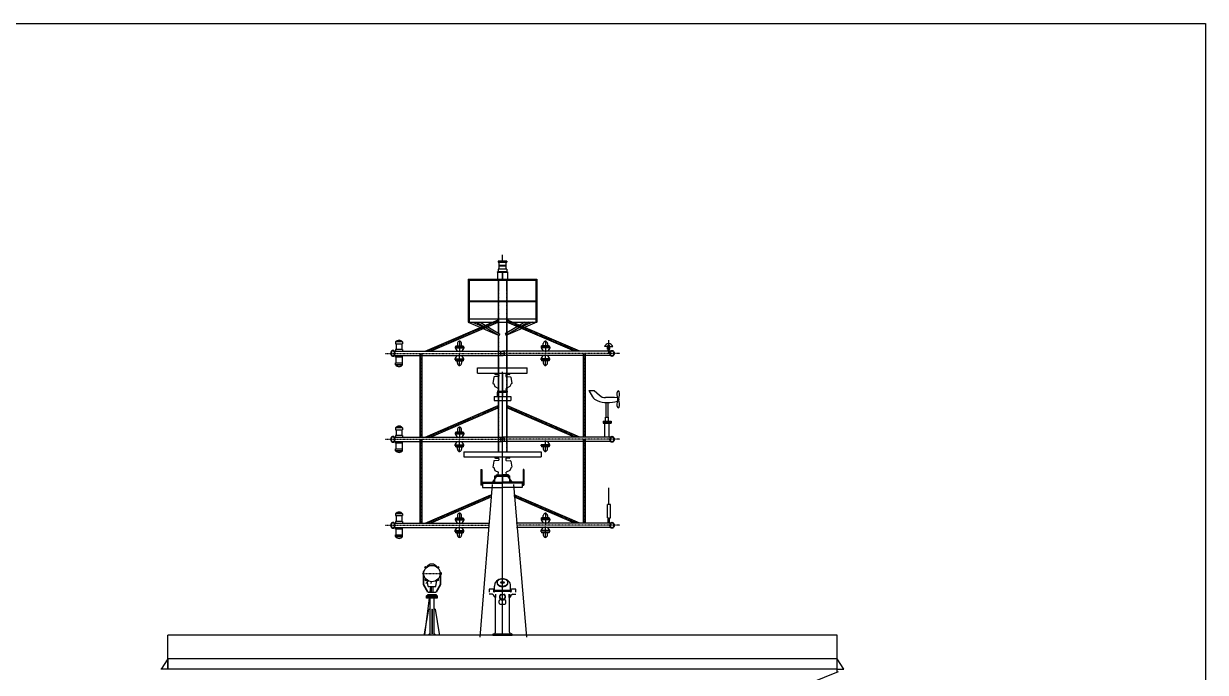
# Model space of a CAD drawing. Header units: millimetres. Extents: x -7277357 to 14022354, y -2768861 to 8298078.
# Drawn here: x 10149336 to 14022354, y 6172520 to 8298078 of the extents above; entities that cross this region are included whole.
import ezdxf

# ---------------------------------------------------------------- set-up
doc = ezdxf.new("R2010")
doc.units = ezdxf.units.MM
doc.header["$LTSCALE"] = 10
for name, pattern in [('$RECOVER_980420092145-1', [0]), ('DASHDOT', [25.4, 12.7, -6.35, 0, -6.35]), ('DASHDOT1', [2.3, 2, -0.15, 0, -0.15]), ('DASHDOT2', [0.5, 0.25, -0.125, 0, -0.125]), ('HIDDEN', [0.375, 0.25, -0.125]), ('PHANTOM', [2.5, 1.25, -0.25, 0.25, -0.25, 0.25, -0.25])]:
    doc.linetypes.add(name, pattern=pattern)
doc.layers.add('DK-OBP-SECT', color=7, linetype='Continuous')

msp = doc.modelspace()

# ---------------------------------------------------------------- linework, layer by layer
at = {"color": 6}
for p, q in [((-7277357.40145, 8298078.42645), (14022353.72141, 8298078.42645)), ((14022353.72141, 8298078.42645), (14022353.72141, -2767209.8531))]:
    msp.add_line(p, q, dxfattribs=at)
at = {"color": 3}
for p, q in [((11704602.82546, 7519482.07322), (11704602.82546, 7516452.11582)), ((11706292.85639, 7516452.11582), (11706292.85639, 7493214.42821)), ((11731079.81764, 7493214.42821), (11731079.81764, 7516452.11582)), ((11732769.80547, 7519482.07322), (11732769.80547, 7516452.11582)), ((11701786.17943, 7485327.69792), (11701786.17943, 7484201.02218)), ((11701786.17943, 7485327.69792), (11735586.45151, 7485327.69792)), ((11701786.17943, 7484201.02218), (11735586.45151, 7484201.02218)), ((11702631.18623, 7484201.02218), (11702631.18623, 7458287.48026)), ((11732769.80547, 7493214.42821), (11704602.82546, 7493214.42821)), ((11704602.82546, 7493214.42821), (11704602.82546, 7485327.69792)), ((11704602.82546, 7486172.70472), (11732769.80547, 7486172.70472)), ((11704602.82546, 7485327.69792), (11732769.80547, 7485327.69792)), ((11706292.85639, 7506241.61668), (11731079.81764, 7506241.61668)), ((11731079.81764, 7503424.9272), (11706292.85639, 7503424.9272)), ((11718122.9776, 7484201.02218), (11718122.9776, 7458287.48026)), ((11719249.65334, 7484201.02218), (11719249.65334, 7458287.48026)), ((11732769.80547, 7493214.42821), (11732769.80547, 7485327.69792)), ((11734741.4447, 7484201.02218), (11734741.4447, 7458287.48026)), ((11735586.45151, 7485327.69792), (11735586.45151, 7484201.02218)), ((11606018.74189, 7460890.89897), (11831353.88905, 7460890.89897)), ((11606018.74189, 7457370.0373), (11831353.88905, 7457370.0373)), ((11701786.17943, 7458287.48026), (11735586.45151, 7458287.48026)), ((11701786.17943, 7458287.48026), (11701786.17943, 7457160.80452)), ((11701786.17943, 7457160.80452), (11735586.45151, 7457160.80452)), ((11704602.86877, 7457160.80452), (11704602.86877, 7285342.75481)), ((11732769.76217, 7457160.80452), (11732769.76217, 6895231.28129)), ((11735586.45151, 7458287.48026), (11735586.45151, 7457160.80452)), ((11606018.74189, 7390209.48497), (11831353.88905, 7390209.48497)), ((11606018.74189, 7387533.63009), (11831353.88905, 7387533.63009)), ((11606018.74189, 7331323.18936), (11831353.88905, 7331323.18936)), ((11606018.74189, 7320056.432), (11831353.88905, 7320056.432)), ((11606018.74189, 7320056.432), (11707493.81552, 7275905.66619)), ((11620770.46844, 7320056.432), (11668025.31843, 7299496.33049)), ((11633627.12189, 7320056.432), (11707493.81552, 7275905.66619)), ((11645098.52916, 7320056.432), (11709461.92276, 7281585.87135)), ((11792274.10178, 7320056.432), (11727910.70817, 7281585.87135)), ((11831353.88905, 7320056.432), (11729878.81541, 7275905.66619)), ((11803745.50905, 7320056.432), (11729878.81541, 7275905.66619)), ((11816602.16249, 7320056.432), (11769347.31251, 7299496.33049)), ((11708718.69508, 7281791.05885), (11707493.81552, 7275905.66619)), ((11709461.92276, 7281585.87135), (11707493.81552, 7275905.66619)), ((11728653.93585, 7281791.05885), (11729878.81541, 7275905.66619)), ((11368520.4164, 7249310.25689), (11391335.67021, 7249310.25689)), ((11369889.34145, 7249310.25689), (11369889.34145, 7230487.73004)), ((11389966.78006, 7230487.73004), (11389966.78006, 7249310.25689)), ((11391335.67021, 7255014.05292), (11391335.67021, 7249310.25689)), ((11565458.34639, 7242647.75158), (11590245.30764, 7242647.75158)), ((11565458.34639, 7242647.75158), (11565458.34639, 7239328.29065)), ((11570810.125, 7249689.47507), (11570810.125, 7242647.75158)), ((11584893.57198, 7242647.75158), (11584893.57198, 7249689.47507)), ((11590245.30764, 7239328.29065), (11590245.30764, 7242647.75158)), ((11704602.86877, 7274075.99745), (11704602.86877, 6895231.28129)), ((11871914.28455, 7242647.75158), (11847127.3233, 7242647.75158)), ((11847127.3233, 7239328.29065), (11847127.3233, 7242647.75158)), ((11852479.05895, 7242647.75158), (11852479.05895, 7249689.47507)), ((11866562.50593, 7249689.47507), (11866562.50593, 7242647.75158)), ((11871914.28455, 7242647.75158), (11871914.28455, 7239328.29065)), ((12066745.39567, 7220974.28897), (12066745.39567, 7260592.44709)), ((11364635.52705, 7224783.93401), (11718686.31547, 7224783.93401)), ((11364635.52705, 7210700.48731), (11718686.31547, 7210700.48731)), ((11368520.4164, 7230487.73004), (11368520.4164, 7224783.93401)), ((11368520.4164, 7204996.69129), (11368520.4164, 7210700.48731)), ((11369889.34145, 7186174.16443), (11369889.34145, 7204996.69129)), ((11389966.78006, 7204996.69129), (11389966.78006, 7186174.16443)), ((11391335.67021, 7230487.73004), (11391335.67021, 7224783.93401)), ((11391335.67021, 7204996.69129), (11391335.67021, 7210700.48731)), ((11591935.29547, 7239328.29065), (11563768.31546, 7239328.29065)), ((11563768.31546, 7239328.29065), (11563768.31546, 7235346.51932)), ((11563768.31546, 7235346.51932), (11591935.29547, 7235346.51932)), ((11563768.31546, 7235346.51932), (11569866.64407, 7224783.93401)), ((11563768.31546, 7200137.90201), (11569866.64407, 7210700.48731)), ((11590245.30764, 7239831.06224), (11565458.34639, 7239831.06224)), ((11569866.64407, 7224783.93401), (11585836.97657, 7224783.93401)), ((11569866.64407, 7210700.48731), (11585836.97657, 7210700.48731)), ((11591935.29547, 7235346.51932), (11585836.97657, 7224783.93401)), ((11591935.29547, 7200137.90201), (11585836.97657, 7210700.48731)), ((11591935.29547, 7239328.29065), (11591935.29547, 7235346.51932)), ((12072737.10388, 7224783.93401), (11718686.31547, 7224783.93401)), ((12072737.10388, 7210700.48731), (11718686.31547, 7210700.48731)), ((11845437.33546, 7239328.29065), (11873604.31547, 7239328.29065)), ((11845437.33546, 7239328.29065), (11845437.33546, 7235346.51932)), ((11873604.31547, 7235346.51932), (11845437.33546, 7235346.51932)), ((11845437.33546, 7235346.51932), (11851535.65437, 7224783.93401)), ((11845437.33546, 7200137.90201), (11851535.65437, 7210700.48731)), ((11847127.3233, 7239831.06224), (11871914.28455, 7239831.06224)), ((11867505.98687, 7224783.93401), (11851535.65437, 7224783.93401)), ((11867505.98687, 7210700.48731), (11851535.65437, 7210700.48731)), ((11873604.31547, 7235346.51932), (11867505.98687, 7224783.93401)), ((11873604.31547, 7200137.90201), (11867505.98687, 7210700.48731)), ((11873604.31547, 7239328.29065), (11873604.31547, 7235346.51932)), ((12062763.9684, 7239969.29997), (12052991.41943, 7239969.29997)), ((12070726.82294, 7242140.13535), (12062763.9684, 7242140.13535)), ((12062763.9684, 7231104.95639), (12062763.9684, 7242140.13535)), ((12068736.1224, 7231104.95639), (12062763.9684, 7231104.95639)), ((12064754.66895, 7224783.93401), (12064754.66895, 7239969.29997)), ((12064754.66895, 7239969.29997), (12068736.1224, 7239969.29997)), ((12068736.1224, 7224783.93401), (12068736.1224, 7239969.29997)), ((12068736.1224, 7231104.95639), (12070726.82294, 7231104.95639)), ((12070726.82294, 7231104.95639), (12070726.82294, 7242140.13535)), ((12070726.82294, 7239969.29997), (12080499.37192, 7239969.29997)), ((11368520.4164, 7186174.16443), (11391335.67021, 7186174.16443)), ((11391335.67021, 7180470.36841), (11391335.67021, 7186174.16443)), ((11563768.31546, 7200137.90201), (11591935.29547, 7200137.90201)), ((11563768.31546, 7196156.13067), (11563768.31546, 7200137.90201)), ((11591935.29547, 7196156.13067), (11563768.31546, 7196156.13067)), ((11565458.34639, 7192836.66975), (11565458.34639, 7196156.13067)), ((11590245.30764, 7195653.35909), (11565458.34639, 7195653.35909)), ((11565458.34639, 7192836.66975), (11590245.30764, 7192836.66975)), ((11570810.125, 7185794.94626), (11570810.125, 7192836.66975)), ((11584893.57198, 7192836.66975), (11584893.57198, 7185794.94626)), ((11590245.30764, 7196156.13067), (11590245.30764, 7192836.66975)), ((11591935.29547, 7196156.13067), (11591935.29547, 7200137.90201)), ((11637283.99356, 7169858.49189), (11799243.63058, 7169858.49189)), ((11845437.33546, 7196156.13067), (11845437.33546, 7200137.90201)), ((11873604.31547, 7200137.90201), (11845437.33546, 7200137.90201)), ((11845437.33546, 7196156.13067), (11873604.31547, 7196156.13067)), ((11847127.3233, 7196156.13067), (11847127.3233, 7192836.66975)), ((11847127.3233, 7195653.35909), (11871914.28455, 7195653.35909)), ((11871914.28455, 7192836.66975), (11847127.3233, 7192836.66975)), ((11852479.05895, 7192836.66975), (11852479.05895, 7185794.94626)), ((11866562.50593, 7185794.94626), (11866562.50593, 7192836.66975)), ((11871914.28455, 7192836.66975), (11871914.28455, 7196156.13067)), ((11873604.31547, 7196156.13067), (11873604.31547, 7200137.90201)), ((11637283.99356, 7152958.35585), (11799243.63058, 7152958.35585)), ((11690311.87996, 7139259.66247), (11687280.22933, 7119158.08378)), ((11705451.61155, 7141699.16277), (11691496.8314, 7140380.62909)), ((11696101.41041, 7148733.32184), (11705291.14102, 7148733.32184)), ((11706997.05471, 7147027.40816), (11706997.05471, 7143397.51218)), ((11718263.81207, 7152958.35585), (11718263.81207, 7083111.33582)), ((11718686.31547, 6302318.17532), (11718686.31547, 7157640.41473)), ((11729530.56943, 7147027.40816), (11729530.56943, 7143397.51218)), ((11731076.01259, 7141699.16277), (11745030.79274, 7140380.62909)), ((11740426.21373, 7148733.32184), (11731236.48311, 7148733.32184)), ((11746215.74418, 7139259.66247), (11749247.3948, 7119158.08378)), ((11687280.22933, 7119158.08378), (11689852.25147, 7118386.85427)), ((11689852.25147, 7118386.85427), (11694098.61311, 7108703.59936)), ((11694098.61311, 7108703.59936), (11705441.37389, 7102698.46377)), ((11702067.84836, 7093807.87972), (11718263.81207, 7093807.87972)), ((11702067.84836, 7093807.87972), (11702067.84836, 7090991.19038)), ((11702067.84836, 7090991.19038), (11718263.81207, 7090991.19038)), ((11702067.84836, 7076907.74369), (11702067.84836, 7090991.19038)), ((11704180.36537, 7093807.87972), (11705441.37389, 7102698.46377)), ((11717841.30867, 7090146.18358), (11717841.30867, 7076907.74369)), ((11734459.77577, 7093807.87972), (11718263.81207, 7093807.87972)), ((11734459.77577, 7090991.19038), (11718263.81207, 7090991.19038)), ((11718686.31547, 7090146.18358), (11718686.31547, 7076907.74369)), ((11742429.01103, 7108703.59936), (11731086.25024, 7102698.46377)), ((11732347.25876, 7093807.87972), (11731086.25024, 7102698.46377)), ((11734459.77577, 7093807.87972), (11734459.77577, 7090991.19038)), ((11734459.77577, 7076907.74369), (11734459.77577, 7090991.19038)), ((11746675.37266, 7118386.85427), (11742429.01103, 7108703.59936)), ((11749247.3948, 7119158.08378), (11746675.37266, 7118386.85427)), ((12001942.24172, 7096552.99889), (12014242.99335, 7075247.47209)), ((12001942.24172, 7096552.99889), (12018842.37776, 7096552.99889)), ((12018842.37776, 7096552.99889), (12036507.84308, 7080377.8537)), ((11691202.89843, 7076907.74369), (11691202.89843, 7062824.29699)), ((11691202.89843, 7076907.74369), (11746169.7325, 7076907.74369)), ((11691202.89843, 7062824.29699), (11746169.7325, 7062824.29699)), ((11746169.7325, 7076907.74369), (11746169.7325, 7062824.29699)), ((12058042.11903, 7009160.91077), (12058042.11903, 7056709.0442)), ((12065140.17558, 7009160.91077), (12065140.17558, 7056517.84085)), ((12095420.98848, 7072353.68724), (12095420.98848, 7061399.84678)), ((12095420.98848, 7072353.68724), (12100526.3686, 7067712.29905)), ((12095420.98848, 7061399.84678), (12100526.3686, 7066041.23497)), ((11391335.67021, 6973345.11897), (11391335.67021, 6967641.32294)), ((12048493.711, 6996068.45431), (12074688.58361, 6996068.45431)), ((12048493.711, 6996068.45431), (12048493.711, 6989085.79552)), ((12048493.711, 6992577.12491), (12074688.58361, 6992577.12491)), ((12048493.711, 6989085.79552), (12074688.58361, 6989085.79552)), ((12054549.42395, 6943115.00006), (12054549.42395, 6989085.79552)), ((12056732.33873, 6996068.45431), (12056732.33873, 7009160.91077)), ((12056732.33873, 7009160.91077), (12066449.95587, 7009160.91077)), ((12066449.95587, 6996068.45431), (12066449.95587, 7009160.91077)), ((12068632.87065, 6943115.00006), (12068632.87065, 6989085.79552)), ((12074688.58361, 6996068.45431), (12074688.58361, 6989085.79552)), ((11364635.52705, 6943115.00006), (11718686.31547, 6943115.00006)), ((11368520.4164, 6967641.32294), (11391335.67021, 6967641.32294)), ((11368520.4164, 6948818.79609), (11368520.4164, 6943115.00006)), ((11369889.34145, 6967641.32294), (11369889.34145, 6948818.79609)), ((11389966.78006, 6948818.79609), (11389966.78006, 6967641.32294)), ((11391335.67021, 6948818.79609), (11391335.67021, 6943115.00006)), ((11591935.29547, 6957659.3567), (11563768.31546, 6957659.3567)), ((11563768.31546, 6957659.3567), (11563768.31546, 6953677.58536)), ((11563768.31546, 6953677.58536), (11591935.29547, 6953677.58536)), ((11563768.31546, 6953677.58536), (11569866.64407, 6943115.00006)), ((11565458.34639, 6960978.81763), (11590245.30764, 6960978.81763)), ((11565458.34639, 6960978.81763), (11565458.34639, 6957659.3567)), ((11590245.30764, 6958162.12829), (11565458.34639, 6958162.12829)), ((11569866.64407, 6943115.00006), (11585836.97657, 6943115.00006)), ((11570810.125, 6968020.54112), (11570810.125, 6960978.81763)), ((11584893.57198, 6960978.81763), (11584893.57198, 6968020.54112)), ((11591935.29547, 6953677.58536), (11585836.97657, 6943115.00006)), ((11590245.30764, 6957659.3567), (11590245.30764, 6960978.81763)), ((11591935.29547, 6957659.3567), (11591935.29547, 6953677.58536)), ((12072737.10388, 6943115.00006), (11718686.31547, 6943115.00006)), ((11364635.52705, 6929031.55336), (11718686.31547, 6929031.55336)), ((11368520.4164, 6923327.75734), (11368520.4164, 6929031.55336)), ((11368520.4164, 6904505.23048), (11391335.67021, 6904505.23048)), ((11369889.34145, 6904505.23048), (11369889.34145, 6923327.75734)), ((11389966.78006, 6923327.75734), (11389966.78006, 6904505.23048)), ((11391335.67021, 6923327.75734), (11391335.67021, 6929031.55336)), ((11391335.67021, 6898801.43446), (11391335.67021, 6904505.23048)), ((11563768.31546, 6918468.96806), (11569866.64407, 6929031.55336)), ((11563768.31546, 6918468.96806), (11591935.29547, 6918468.96806)), ((11563768.31546, 6914487.19672), (11563768.31546, 6918468.96806)), ((11591935.29547, 6914487.19672), (11563768.31546, 6914487.19672)), ((11565458.34639, 6911167.7358), (11565458.34639, 6914487.19672)), ((11590245.30764, 6913984.42514), (11565458.34639, 6913984.42514)), ((11565458.34639, 6911167.7358), (11590245.30764, 6911167.7358)), ((11569866.64407, 6929031.55336), (11585836.97657, 6929031.55336)), ((11570810.125, 6904126.01231), (11570810.125, 6911167.7358)), ((11584893.57198, 6911167.7358), (11584893.57198, 6904126.01231)), ((11591935.29547, 6918468.96806), (11585836.97657, 6929031.55336)), ((11590245.30764, 6914487.19672), (11590245.30764, 6911167.7358)), ((11591512.79179, 6895231.28129), (11845014.83235, 6895231.28129)), ((11591512.79179, 6895231.28129), (11591512.79179, 6878331.14525)), ((11591935.29547, 6914487.19672), (11591935.29547, 6918468.96806)), ((12072737.10388, 6929031.55336), (11718686.31547, 6929031.55336)), ((11845014.83235, 6895231.28129), (11845014.83235, 6878331.14525)), ((11873604.31547, 6918468.96806), (11845437.33546, 6918468.96806)), ((11845437.33546, 6914487.19672), (11845437.33546, 6918468.96806)), ((11845437.33546, 6914487.19672), (11873604.31547, 6914487.19672)), ((11847127.3233, 6914487.19672), (11847127.3233, 6911167.7358)), ((11847127.3233, 6913984.42514), (11871914.28455, 6913984.42514)), ((11871914.28455, 6911167.7358), (11847127.3233, 6911167.7358)), ((11867505.98687, 6929031.55336), (11851535.65437, 6929031.55336)), ((11852479.05895, 6911167.7358), (11852479.05895, 6904126.01231)), ((11866562.50593, 6904126.01231), (11866562.50593, 6911167.7358)), ((11873604.31547, 6918468.96806), (11867505.98687, 6929031.55336)), ((11871914.28455, 6911167.7358), (11871914.28455, 6914487.19672)), ((11873604.31547, 6914487.19672), (11873604.31547, 6918468.96806)), ((11591512.79179, 6878331.14525), (11845014.83235, 6878331.14525)), ((11690311.87996, 6864632.45187), (11687280.22933, 6844530.87318)), ((11705451.61155, 6867071.95217), (11691496.8314, 6865753.41849)), ((11696101.41041, 6874106.11124), (11705291.14102, 6874106.11124)), ((11706997.05471, 6872400.19756), (11706997.05471, 6868770.30158)), ((11729530.56943, 6872400.19756), (11729530.56943, 6868770.30158)), ((11731076.01259, 6867071.95217), (11745030.79274, 6865753.41849)), ((11740426.21373, 6874106.11124), (11731236.48311, 6874106.11124)), ((11746215.74418, 6864632.45187), (11749247.3948, 6844530.87318)), ((11648269.08198, 6837489.14983), (11650944.93685, 6837489.14983)), ((11687280.22933, 6844530.87318), (11689852.25147, 6843759.64367)), ((11689852.25147, 6843759.64367), (11694098.61311, 6834076.38876)), ((11694098.61311, 6834076.38876), (11705441.37389, 6828071.25317)), ((11698546.98669, 6819180.66912), (11718263.81207, 6819180.66912)), ((11698546.98669, 6819180.66912), (11698546.98669, 6816363.97978)), ((11704180.36537, 6819180.66912), (11705441.37389, 6828071.25317)), ((11737980.63744, 6819180.66912), (11718263.81207, 6819180.66912)), ((11742429.01103, 6834076.38876), (11731086.25024, 6828071.25317)), ((11732347.25876, 6819180.66912), (11731086.25024, 6828071.25317)), ((11737980.63744, 6819180.66912), (11737980.63744, 6816363.97978)), ((11746675.37266, 6843759.64367), (11742429.01103, 6834076.38876)), ((11789103.54896, 6837489.14983), (11786427.69408, 6837489.14983)), ((11684682.44092, 6787866.6422), (11644805.4811, 6287463.33042)), ((11653622.1352, 6788663.60941), (11648269.08198, 6788663.60941)), ((11653622.1352, 6785987.75453), (11648269.08198, 6785987.75453)), ((11651353.43107, 6795238.80974), (11651353.43107, 6792422.1204)), ((11651353.43107, 6792422.1204), (11718686.31547, 6792422.1204)), ((11653622.1352, 6792422.1204), (11653622.1352, 6778338.6737)), ((11653622.1352, 6778338.6737), (11718686.31547, 6778338.6737)), ((11688325.16671, 6798313.83307), (11701713.8171, 6816363.97978)), ((11688325.16671, 6795238.80974), (11688325.16671, 6798313.83307)), ((11693617.78035, 6795238.80974), (11693617.78035, 6816363.97978)), ((11698546.98669, 6816363.97978), (11718263.81207, 6816363.97978)), ((11717841.30867, 6815518.97298), (11717841.30867, 6795238.80974)), ((11737980.63744, 6816363.97978), (11718263.81207, 6816363.97978)), ((11718686.31547, 6815518.97298), (11718686.31547, 6795238.80974)), ((11786019.19987, 6792422.1204), (11718686.31547, 6792422.1204)), ((11783750.49574, 6778338.6737), (11718686.31547, 6778338.6737)), ((11749047.46422, 6798313.83307), (11735658.81383, 6816363.97978)), ((11742909.84379, 6795238.80974), (11742909.84379, 6816363.97978)), ((11749047.46422, 6795238.80974), (11749047.46422, 6798313.83307)), ((11755099.67441, 6787866.6422), (11796946.70605, 6287360.26328)), ((11783750.49574, 6792422.1204), (11783750.49574, 6778338.6737)), ((11783750.49574, 6788663.60941), (11789103.54896, 6788663.60941)), ((11783750.49574, 6785987.75453), (11789103.54896, 6785987.75453)), ((11786019.19987, 6795238.80974), (11786019.19987, 6792422.1204)), ((12067504.4586, 6722341.13232), (12067504.4586, 6776831.38305)), ((12072332.57126, 6722341.13232), (12062676.34595, 6722341.13232)), ((12062676.34595, 6678748.90872), (12062676.34595, 6722341.13232)), ((12072332.57126, 6678748.90872), (12072332.57126, 6722341.13232)), ((11368520.4164, 6685972.38899), (11391335.67021, 6685972.38899)), ((11368520.4164, 6667149.86214), (11368520.4164, 6661446.06611)), ((11369889.34145, 6685972.38899), (11369889.34145, 6667149.86214)), ((11389966.78006, 6667149.86214), (11389966.78006, 6685972.38899)), ((11391335.67021, 6691676.18502), (11391335.67021, 6685972.38899)), ((11391335.67021, 6667149.86214), (11391335.67021, 6661446.06611)), ((11591935.29547, 6675990.42275), (11563768.31546, 6675990.42275)), ((11563768.31546, 6675990.42275), (11563768.31546, 6672008.65141)), ((11563768.31546, 6672008.65141), (11591935.29547, 6672008.65141)), ((11563768.31546, 6672008.65141), (11569866.64407, 6661446.06611)), ((11565458.34639, 6679309.88367), (11590245.30764, 6679309.88367)), ((11565458.34639, 6679309.88367), (11565458.34639, 6675990.42275)), ((11590245.30764, 6676493.19434), (11565458.34639, 6676493.19434)), ((11570810.125, 6686351.60716), (11570810.125, 6679309.88367)), ((11584893.57198, 6679309.88367), (11584893.57198, 6686351.60716)), ((11591935.29547, 6672008.65141), (11585836.97657, 6661446.06611)), ((11590245.30764, 6675990.42275), (11590245.30764, 6679309.88367)), ((11591935.29547, 6675990.42275), (11591935.29547, 6672008.65141)), ((11845437.33546, 6675990.42275), (11873604.31547, 6675990.42275)), ((11845437.33546, 6675990.42275), (11845437.33546, 6672008.65141)), ((11873604.31547, 6672008.65141), (11845437.33546, 6672008.65141)), ((11845437.33546, 6672008.65141), (11851535.65437, 6661446.06611)), ((11871914.28455, 6679309.88367), (11847127.3233, 6679309.88367)), ((11847127.3233, 6675990.42275), (11847127.3233, 6679309.88367)), ((11847127.3233, 6676493.19434), (11871914.28455, 6676493.19434)), ((11852479.05895, 6679309.88367), (11852479.05895, 6686351.60716)), ((11866562.50593, 6686351.60716), (11866562.50593, 6679309.88367)), ((11873604.31547, 6672008.65141), (11867505.98687, 6661446.06611)), ((11871914.28455, 6679309.88367), (11871914.28455, 6675990.42275)), ((11873604.31547, 6675990.42275), (11873604.31547, 6672008.65141)), ((12065479.74086, 6678748.90872), (12062676.34595, 6678748.90872)), ((12065479.74086, 6661446.06611), (12065479.74086, 6678748.90872)), ((12069529.17635, 6661446.06611), (12069529.17635, 6678748.90872)), ((12069529.17635, 6678748.90872), (12072332.57126, 6678748.90872)), ((11364635.52705, 6661446.06611), (11673380.13317, 6661446.06611)), ((11364635.52705, 6647362.61941), (11672317.23153, 6647362.61941)), ((11368520.4164, 6641658.82338), (11368520.4164, 6647362.61941)), ((11369889.34145, 6622836.29653), (11369889.34145, 6641658.82338)), ((11389966.78006, 6641658.82338), (11389966.78006, 6622836.29653)), ((11391335.67021, 6641658.82338), (11391335.67021, 6647362.61941)), ((11563768.31546, 6636800.03411), (11569866.64407, 6647362.61941)), ((11563768.31546, 6636800.03411), (11591935.29547, 6636800.03411)), ((11563768.31546, 6632818.26277), (11563768.31546, 6636800.03411)), ((11591935.29547, 6632818.26277), (11563768.31546, 6632818.26277)), ((11565458.34639, 6629498.80185), (11565458.34639, 6632818.26277)), ((11590245.30764, 6632315.49118), (11565458.34639, 6632315.49118)), ((11565458.34639, 6629498.80185), (11590245.30764, 6629498.80185)), ((11569866.64407, 6661446.06611), (11585836.97657, 6661446.06611)), ((11569866.64407, 6647362.61941), (11585836.97657, 6647362.61941)), ((11570810.125, 6622457.07836), (11570810.125, 6629498.80185)), ((11584893.57198, 6629498.80185), (11584893.57198, 6622457.07836)), ((11591935.29547, 6636800.03411), (11585836.97657, 6647362.61941)), ((11590245.30764, 6632818.26277), (11590245.30764, 6629498.80185)), ((11591935.29547, 6632818.26277), (11591935.29547, 6636800.03411)), ((12072737.10388, 6661446.06611), (11763992.49777, 6661446.06611)), ((12072737.10388, 6647362.61941), (11765055.39941, 6647362.61941)), ((11845437.33546, 6636800.03411), (11851535.65437, 6647362.61941)), ((11845437.33546, 6632818.26277), (11845437.33546, 6636800.03411)), ((11873604.31547, 6636800.03411), (11845437.33546, 6636800.03411)), ((11845437.33546, 6632818.26277), (11873604.31547, 6632818.26277)), ((11847127.3233, 6632818.26277), (11847127.3233, 6629498.80185)), ((11847127.3233, 6632315.49118), (11871914.28455, 6632315.49118)), ((11871914.28455, 6629498.80185), (11847127.3233, 6629498.80185)), ((11867505.98687, 6661446.06611), (11851535.65437, 6661446.06611)), ((11867505.98687, 6647362.61941), (11851535.65437, 6647362.61941)), ((11852479.05895, 6629498.80185), (11852479.05895, 6622457.07836)), ((11866562.50593, 6622457.07836), (11866562.50593, 6629498.80185)), ((11873604.31547, 6636800.03411), (11867505.98687, 6647362.61941)), ((11871914.28455, 6629498.80185), (11871914.28455, 6632818.26277)), ((11873604.31547, 6632818.26277), (11873604.31547, 6636800.03411)), ((11368520.4164, 6622836.29653), (11391335.67021, 6622836.29653)), ((11391335.67021, 6617132.5005), (11391335.67021, 6622836.29653)), ((11718686.31547, 6294784.63169), (11718686.31547, 6435619.09867)), ((12819051.64722, 6174062.23819), (12476359.84665, 6036759.66759))]:
    msp.add_line(p, q, dxfattribs=at)
at = {"color": 3, "linetype": 'Continuous', "ltscale": 7000000.0}
msp.add_line((11718686.31547, 7519482.07322), (11718686.31547, 7540714.23183), dxfattribs=at)
at = {"color": 3, "linetype": 'Continuous'}
for p, q in [((11606018.74189, 7460890.89897), (11606018.74189, 7320056.432)), ((11609539.60356, 7460890.89897), (11609539.60356, 7320056.432)), ((11827833.02737, 7460890.89897), (11827833.02737, 7320056.432)), ((11831353.88905, 7460890.89897), (11831353.88905, 7320056.432)), ((11464876.51375, 7224783.93401), (11704602.86877, 7328127.99417)), ((11482664.31591, 7224783.93401), (11704602.86877, 7320459.81894)), ((11972496.11719, 7224783.93401), (11732769.76217, 7328127.99417)), ((11954708.31502, 7224783.93401), (11732769.76217, 7320459.81894)), ((11447579.96654, 7217742.21066), (11447579.96654, 6943115.00006)), ((11454621.68989, 7217742.21066), (11454621.68989, 6943115.00006)), ((11982750.94105, 7217742.21066), (11982750.94105, 6943115.00006)), ((11989792.6644, 7217742.21066), (11989792.6644, 6943115.00006)), ((11637283.99356, 7152958.35585), (11637283.99356, 7169858.49189)), ((11799243.63058, 7152958.35585), (11799243.63058, 7169858.49189)), ((11702067.84836, 7090991.19038), (11734459.77577, 7090991.19038)), ((11702067.84836, 7090146.18358), (11734459.77577, 7090146.18358)), ((11464876.51375, 6943115.00006), (11704602.86877, 7046459.06022)), ((11482664.31591, 6943115.00006), (11704602.86877, 7038790.88499)), ((11972496.11719, 6943115.00006), (11732769.76217, 7046459.06022)), ((11954708.31502, 6943115.00006), (11732769.76217, 7038790.88499)), ((11447579.96654, 6936073.27671), (11447579.96654, 6661446.06611)), ((11454621.68989, 6936073.27671), (11454621.68989, 6661446.06611)), ((11982750.94105, 6936073.27671), (11982750.94105, 6661446.06611)), ((11989792.6644, 6936073.27671), (11989792.6644, 6661446.06611)), ((11651353.43107, 6795238.80974), (11718686.31547, 6795238.80974)), ((11693617.78035, 6816363.97978), (11742909.84379, 6816363.97978)), ((11693617.78035, 6815518.97298), (11742909.84379, 6815518.97298)), ((11701713.8171, 6816363.97978), (11704602.86877, 6816363.97978)), ((11786019.19987, 6795238.80974), (11718686.31547, 6795238.80974)), ((11735658.81383, 6816363.97978), (11732769.76217, 6816363.97978)), ((11464876.51375, 6661446.06611), (11680391.97802, 6754353.01037)), ((11482664.31591, 6661446.06611), (11679793.78548, 6746426.95926)), ((11972496.11719, 6661446.06611), (11756980.65292, 6754353.01037)), ((11954708.31502, 6661446.06611), (11757578.84546, 6746426.95926))]:
    msp.add_line(p, q, dxfattribs=at)
at = {"color": 3, "linetype": 'HIDDEN'}
for p, q in [((11705447.87557, 7457160.80452), (11705447.87557, 7285342.75481)), ((11731924.75536, 7457160.80452), (11731924.75536, 6895231.28129)), ((11705447.87557, 7274075.99745), (11705447.87557, 6895231.28129))]:
    msp.add_line(p, q, dxfattribs=at)
at = {"color": 3, "linetype": 'DASHDOT2'}
for p, q in [((11473770.41483, 7224783.93401), (11704602.86877, 7324293.90656)), ((11963602.21611, 7224783.93401), (11732769.76217, 7324293.90656)), ((11473770.41483, 6943115.00006), (11704602.86877, 7042624.9726)), ((11963602.21611, 6943115.00006), (11732769.76217, 7042624.9726)), ((11473770.41483, 6661446.06611), (11680092.88175, 6750389.98482)), ((11963602.21611, 6661446.06611), (11757279.74919, 6750389.98482))]:
    msp.add_line(p, q, dxfattribs=at)
at = {"color": 3, "linetype": 'PHANTOM'}
for p, q in [((11577851.84849, 7259830.00398), (11577851.84849, 7221237.88635)), ((11859520.78244, 7259830.00398), (11859520.78244, 7221237.88635)), ((11577851.84849, 7175654.41735), (11577851.84849, 7214246.53498)), ((11859520.78244, 7175654.41735), (11859520.78244, 7214246.53498)), ((11577851.84849, 6978161.07003), (11577851.84849, 6939568.95239)), ((11577851.84849, 6893985.48339), (11577851.84849, 6932577.60103)), ((11859520.78244, 6893985.48339), (11859520.78244, 6932577.60103)), ((11577851.84849, 6696492.13608), (11577851.84849, 6657900.01844)), ((11859520.78244, 6696492.13608), (11859520.78244, 6657900.01844)), ((11577851.84849, 6612316.54944), (11577851.84849, 6650908.66708)), ((11859520.78244, 6612316.54944), (11859520.78244, 6650908.66708))]:
    msp.add_line(p, q, dxfattribs=at)
at = {"color": 3, "linetype": 'DASHDOT'}
for p, q in [((11333767.29017, 7217742.21066), (11725728.03882, 7217742.21066)), ((11451100.82821, 7217742.21066), (11451100.82821, 6943115.00006)), ((12103605.34076, 7217742.21066), (11711644.59212, 7217742.21066)), ((11986271.80272, 7217742.21066), (11986271.80272, 6943115.00006)), ((11333767.29017, 6936073.27671), (11725728.03882, 6936073.27671)), ((11451100.82821, 6936073.27671), (11451100.82821, 6661446.06611)), ((12103605.34076, 6936073.27671), (11711644.59212, 6936073.27671)), ((11986271.80272, 6936073.27671), (11986271.80272, 6661446.06611)), ((11333767.29017, 6654404.34276), (11672848.68235, 6654404.34276)), ((12103605.34076, 6654404.34276), (11764523.94859, 6654404.34276))]:
    msp.add_line(p, q, dxfattribs=at)
at = {"color": 3, "linetype": 'DASHDOT1'}
for p, q in [((11648269.08198, 6837489.14983), (11648269.08198, 6785987.75453)), ((11650944.93685, 6837489.14983), (11650944.93685, 6785987.75453)), ((11786427.69408, 6837489.14983), (11786427.69408, 6785987.75453)), ((11789103.54896, 6837489.14983), (11789103.54896, 6785987.75453))]:
    msp.add_line(p, q, dxfattribs=at)
at = {"color": 7}
for p, q in [((12815686.31547, 6294247.28726), (10621686.31547, 6294247.28726)), ((10621686.31547, 6182943.10323), (10621686.31547, 6294247.28726)), ((12815686.31547, 6172713.88757), (12815686.31547, 6294247.28726)), ((10621686.31547, 6216343.10323), (10599745.19769, 6182943.10323)), ((12466168.52977, 6216343.10323), (10621686.31547, 6216343.10323)), ((10621686.31547, 6216343.10323), (10621686.31547, 6182943.10323)), ((12815686.31547, 6216343.10323), (12466168.52977, 6216343.10323)), ((12837986.31547, 6182943.10323), (12815686.31547, 6216343.10323)), ((10621686.31547, 6182943.10323), (10599386.31547, 6182943.10323)), ((12815686.31547, 6182943.10323), (10621686.31547, 6182943.10323)), ((12815686.31547, 6182943.10323), (12837986.31547, 6182943.10323))]:
    msp.add_line(p, q, dxfattribs=at)
at = {"color": 3}
for points in [[(11732769.80547, 7519482.07322), (11704602.82546, 7519482.07322), (11704602.82546, 7516452.11582), (11732769.80547, 7516452.11582)], [(11391335.67021, 7255014.05292), (11368520.4164, 7255014.05292), (11368520.4164, 7249310.25689)], [(11391335.67021, 7230487.73004), (11368520.4164, 7230487.73004), (11368520.4164, 7224783.93401), (11391335.67021, 7224783.93401)], [(11391335.67021, 7204996.69129), (11368520.4164, 7204996.69129), (11368520.4164, 7210700.48731), (11391335.67021, 7210700.48731)], [(11391335.67021, 7180470.36841), (11368520.4164, 7180470.36841), (11368520.4164, 7186174.16443)], [(11391335.67021, 6973345.11897), (11368520.4164, 6973345.11897), (11368520.4164, 6967641.32294)], [(11391335.67021, 6948818.79609), (11368520.4164, 6948818.79609), (11368520.4164, 6943115.00006), (11391335.67021, 6943115.00006)], [(11391335.67021, 6923327.75734), (11368520.4164, 6923327.75734), (11368520.4164, 6929031.55336), (11391335.67021, 6929031.55336)], [(11391335.67021, 6898801.43446), (11368520.4164, 6898801.43446), (11368520.4164, 6904505.23048)], [(11391335.67021, 6691676.18502), (11368520.4164, 6691676.18502), (11368520.4164, 6685972.38899)], [(11391335.67021, 6667149.86214), (11368520.4164, 6667149.86214), (11368520.4164, 6661446.06611), (11391335.67021, 6661446.06611)], [(11391335.67021, 6641658.82338), (11368520.4164, 6641658.82338), (11368520.4164, 6647362.61941), (11391335.67021, 6647362.61941)], [(11391335.67021, 6617132.5005), (11368520.4164, 6617132.5005), (11368520.4164, 6622836.29653)]]:
    msp.add_lwpolyline(points, dxfattribs=at)
for points in [[(11359558.42468, 7207883.79797, 0.1288760628), (11362211.70752, 7208579.23785, 0.1063264233), (11364688.22214, 7210771.2602, 0.0848372417), (11366232.90764, 7213849.17695, 0.0741016648), (11366813.05382, 7217742.21066, 0.0741016648), (11366232.90764, 7221635.24438, 0.0848372417), (11364688.22214, 7224713.16113, 0.1063264233), (11362211.70752, 7226905.18347, 0.1288760628), (11359558.42468, 7227600.62335, 0.1288760628), (11356905.14184, 7226905.18347, 0.1063264233), (11354428.62722, 7224713.16113, 0.0848372417), (11352883.94172, 7221635.24438, 0.0741016648), (11352303.79554, 7217742.21066, 0.0741016648), (11352883.94172, 7213849.17695, 0.0848372417), (11354428.62722, 7210771.2602, 0.1063264233), (11356905.14184, 7208579.23785, 0.1288760628)], [(12077814.20626, 7207883.79797, -0.1288760628), (12075160.92341, 7208579.23785, -0.1063264233), (12072684.4088, 7210771.2602, -0.0848372417), (12071139.72329, 7213849.17695, -0.0741016648), (12070559.57712, 7217742.21066, -0.0741016648), (12071139.72329, 7221635.24438, -0.0848372417), (12072684.4088, 7224713.16113, -0.1063264233), (12075160.92341, 7226905.18347, -0.1288760628), (12077814.20626, 7227600.62335, -0.1288760628), (12080467.4891, 7226905.18347, -0.1063264233), (12082944.00371, 7224713.16113, -0.0848372417), (12084488.68922, 7221635.24438, -0.0741016648), (12085068.83539, 7217742.21066, -0.0741016648), (12084488.68922, 7213849.17695, -0.0848372417), (12082944.00371, 7210771.2602, -0.1063264233), (12080467.4891, 7208579.23785, -0.1288760628)], [(11359558.42468, 6926214.86402, 0.1288760628), (11362211.70752, 6926910.3039, 0.1063264233), (11364688.22214, 6929102.32625, 0.0848372417), (11366232.90764, 6932180.243, 0.0741016648), (11366813.05382, 6936073.27671, 0.0741016648), (11366232.90764, 6939966.31043, 0.0848372417), (11364688.22214, 6943044.22717, 0.1063264233), (11362211.70752, 6945236.24952, 0.1288760628), (11359558.42468, 6945931.6894, 0.1288760628), (11356905.14184, 6945236.24952, 0.1063264233), (11354428.62722, 6943044.22717, 0.0848372417), (11352883.94172, 6939966.31043, 0.0741016648), (11352303.79554, 6936073.27671, 0.0741016648), (11352883.94172, 6932180.243, 0.0848372417), (11354428.62722, 6929102.32625, 0.1063264233), (11356905.14184, 6926910.3039, 0.1288760628)], [(12077814.20626, 6926214.86402, -0.1288760628), (12075160.92341, 6926910.3039, -0.1063264233), (12072684.4088, 6929102.32625, -0.0848372417), (12071139.72329, 6932180.243, -0.0741016648), (12070559.57712, 6936073.27671, -0.0741016648), (12071139.72329, 6939966.31043, -0.0848372417), (12072684.4088, 6943044.22717, -0.1063264233), (12075160.92341, 6945236.24952, -0.1288760628), (12077814.20626, 6945931.6894, -0.1288760628), (12080467.4891, 6945236.24952, -0.1063264233), (12082944.00371, 6943044.22717, -0.0848372417), (12084488.68922, 6939966.31043, -0.0741016648), (12085068.83539, 6936073.27671, -0.0741016648), (12084488.68922, 6932180.243, -0.0848372417), (12082944.00371, 6929102.32625, -0.1063264233), (12080467.4891, 6926910.3039, -0.1288760628)], [(11359558.42468, 6644545.93007, 0.1288760628), (11362211.70752, 6645241.36995, 0.1063264233), (11364688.22214, 6647433.3923, 0.0848372417), (11366232.90764, 6650511.30904, 0.0741016648), (11366813.05382, 6654404.34276, 0.0741016648), (11366232.90764, 6658297.37648, 0.0848372417), (11364688.22214, 6661375.29322, 0.1063264233), (11362211.70752, 6663567.31557, 0.1288760628), (11359558.42468, 6664262.75545, 0.1288760628), (11356905.14184, 6663567.31557, 0.1063264233), (11354428.62722, 6661375.29322, 0.0848372417), (11352883.94172, 6658297.37648, 0.0741016648), (11352303.79554, 6654404.34276, 0.0741016648), (11352883.94172, 6650511.30904, 0.0848372417), (11354428.62722, 6647433.3923, 0.1063264233), (11356905.14184, 6645241.36995, 0.1288760628)], [(12077814.20626, 6644545.93007, -0.1288760628), (12075160.92341, 6645241.36995, -0.1063264233), (12072684.4088, 6647433.3923, -0.0848372417), (12071139.72329, 6650511.30904, -0.0741016648), (12070559.57712, 6654404.34276, -0.0741016648), (12071139.72329, 6658297.37648, -0.0848372417), (12072684.4088, 6661375.29322, -0.1063264233), (12075160.92341, 6663567.31557, -0.1288760628), (12077814.20626, 6664262.75545, -0.1288760628), (12080467.4891, 6663567.31557, -0.1063264233), (12082944.00371, 6661375.29322, -0.0848372417), (12084488.68922, 6658297.37648, -0.0741016648), (12085068.83539, 6654404.34276, -0.0741016648), (12084488.68922, 6650511.30904, -0.0848372417), (12082944.00371, 6647433.3923, -0.1063264233), (12080467.4891, 6645241.36995, -0.1288760628)]]:
    msp.add_lwpolyline(points, format="xyb", close=True, dxfattribs=at)
at = {"color": 3, "linetype": '$RECOVER_980420092145-1'}
for points in [[(11359558.42468, 7209755.36346, 0.1288760628), (11361293.68031, 7210210.18341, 0.1063264233), (11363180.81661, 7211880.5329, 0.0848372417), (11364442.66162, 7214394.86601, 0.0741016648), (11364941.48833, 7217742.21066, 0.0741016648), (11364442.66162, 7221089.55531, 0.0848372417), (11363180.81661, 7223603.88842, 0.1063264233), (11361293.68031, 7225274.23791, 0.1288760628), (11359558.42468, 7225729.05786, 0.1288760628), (11357823.16905, 7225274.23791, 0.1063264233), (11355936.03276, 7223603.88842, 0.0848372417), (11354674.18774, 7221089.55531, 0.0741016648), (11354175.36103, 7217742.21066, 0.0741016648), (11354674.18774, 7214394.86601, 0.0848372417), (11355936.03276, 7211880.5329, 0.1063264233), (11357823.16905, 7210210.18341, 0.1288760628)], [(12077814.20626, 7209755.36346, -0.1288760628), (12076078.95063, 7210210.18341, -0.1063264233), (12074191.81433, 7211880.5329, -0.0848372417), (12072929.96931, 7214394.86601, -0.0741016648), (12072431.14261, 7217742.21066, -0.0741016648), (12072929.96931, 7221089.55531, -0.0848372417), (12074191.81433, 7223603.88842, -0.1063264233), (12076078.95063, 7225274.23791, -0.1288760628), (12077814.20626, 7225729.05786, -0.1288760628), (12079549.46188, 7225274.23791, -0.1063264233), (12081436.59818, 7223603.88842, -0.0848372417), (12082698.4432, 7221089.55531, -0.0741016648), (12083197.2699, 7217742.21066, -0.0741016648), (12082698.4432, 7214394.86601, -0.0848372417), (12081436.59818, 7211880.5329, -0.1063264233), (12079549.46188, 7210210.18341, -0.1288760628)], [(11359558.42468, 6928086.42951, 0.1288760628), (11361293.68031, 6928541.24946, 0.1063264233), (11363180.81661, 6930211.59895, 0.0848372417), (11364442.66162, 6932725.93206, 0.0741016648), (11364941.48833, 6936073.27671, 0.0741016648), (11364442.66162, 6939420.62136, 0.0848372417), (11363180.81661, 6941934.95447, 0.1063264233), (11361293.68031, 6943605.30396, 0.1288760628), (11359558.42468, 6944060.12391, 0.1288760628), (11357823.16905, 6943605.30396, 0.1063264233), (11355936.03276, 6941934.95447, 0.0848372417), (11354674.18774, 6939420.62136, 0.0741016648), (11354175.36103, 6936073.27671, 0.0741016648), (11354674.18774, 6932725.93206, 0.0848372417), (11355936.03276, 6930211.59895, 0.1063264233), (11357823.16905, 6928541.24946, 0.1288760628)], [(12077814.20626, 6928086.42951, -0.1288760628), (12076078.95063, 6928541.24946, -0.1063264233), (12074191.81433, 6930211.59895, -0.0848372417), (12072929.96931, 6932725.93206, -0.0741016648), (12072431.14261, 6936073.27671, -0.0741016648), (12072929.96931, 6939420.62136, -0.0848372417), (12074191.81433, 6941934.95447, -0.1063264233), (12076078.95063, 6943605.30396, -0.1288760628), (12077814.20626, 6944060.12391, -0.1288760628), (12079549.46188, 6943605.30396, -0.1063264233), (12081436.59818, 6941934.95447, -0.0848372417), (12082698.4432, 6939420.62136, -0.0741016648), (12083197.2699, 6936073.27671, -0.0741016648), (12082698.4432, 6932725.93206, -0.0848372417), (12081436.59818, 6930211.59895, -0.1063264233), (12079549.46188, 6928541.24946, -0.1288760628)], [(11359558.42468, 6646417.49556, 0.1288760628), (11361293.68031, 6646872.31551, 0.1063264233), (11363180.81661, 6648542.665, 0.0848372417), (11364442.66162, 6651056.99811, 0.0741016648), (11364941.48833, 6654404.34276, 0.0741016648), (11364442.66162, 6657751.68741, 0.0848372417), (11363180.81661, 6660266.02052, 0.1063264233), (11361293.68031, 6661936.37001, 0.1288760628), (11359558.42468, 6662391.18996, 0.1288760628), (11357823.16905, 6661936.37001, 0.1063264233), (11355936.03276, 6660266.02052, 0.0848372417), (11354674.18774, 6657751.68741, 0.0741016648), (11354175.36103, 6654404.34276, 0.0741016648), (11354674.18774, 6651056.99811, 0.0848372417), (11355936.03276, 6648542.665, 0.1063264233), (11357823.16905, 6646872.31551, 0.1288760628)], [(12077814.20626, 6646417.49556, -0.1288760628), (12076078.95063, 6646872.31551, -0.1063264233), (12074191.81433, 6648542.665, -0.0848372417), (12072929.96931, 6651056.99811, -0.0741016648), (12072431.14261, 6654404.34276, -0.0741016648), (12072929.96931, 6657751.68741, -0.0848372417), (12074191.81433, 6660266.02052, -0.1063264233), (12076078.95063, 6661936.37001, -0.1288760628), (12077814.20626, 6662391.18996, -0.1288760628), (12079549.46188, 6661936.37001, -0.1063264233), (12081436.59818, 6660266.02052, -0.0848372417), (12082698.4432, 6657751.68741, -0.0741016648), (12083197.2699, 6654404.34276, -0.0741016648), (12082698.4432, 6651056.99811, -0.0848372417), (12081436.59818, 6648542.665, -0.1063264233), (12079549.46188, 6646872.31551, -0.1288760628)]]:
    msp.add_lwpolyline(points, format="xyb", close=True, dxfattribs=at)
at = {"color": 3}
for centre, radius, start, end in [((11379928.07815, 7246458.28923), 14259.55971, 36.8701230108, 143.1300429801), ((11379928.07815, 7246458.28923), 13118.80053, 40.7059160027, 139.2941810187), ((11577851.84849, 7249689.47507), 7041.72349, 0, 179.9999949996), ((11859520.78244, 7249689.47507), 7041.72349, 0.0000049995, 180), ((12066745.39567, 7234618.02171), 14758.32109, 21.2595864226, 158.7404135774), ((11718686.31547, 7217742.21066), 7041.72335, 90, 270), ((11718686.31547, 7217742.21066), 7041.72335, 270, 90), ((11379928.07815, 7189026.13209), 14259.55971, 216.8699570199, 323.1298769892), ((11379928.07815, 7189026.13209), 13118.80053, 220.7058189813, 319.2940839973), ((11577851.84849, 7185794.94626), 7041.72349, 180.0000049995, 0), ((11859520.78244, 7185794.94626), 7041.72349, 180, 359.9999949996), ((11691621.40811, 7139062.16396), 1324.33744, 95.3976339169, 171.4234848491), ((11696101.41041, 7151921.12424), 3187.80239, 180, 270), ((11705291.14102, 7147027.40816), 1705.91369, 0, 90), ((11705291.14102, 7143397.51218), 1705.91369, 270, 0), ((11731236.48311, 7147027.40816), 1705.91369, 90, 180), ((11731236.48311, 7143397.51218), 1705.91369, 180, 270), ((11740426.21373, 7151921.12424), 3187.80239, 270, 0), ((11744906.21602, 7139062.16396), 1324.33744, 8.5765151509, 84.6023660831), ((12122262.13363, 7083186.43519), 28573.93716, 161.4719991331, 203.5656798878), ((12098046.36698, 7091443.09469), 2992.59635, 15.3718245607, 164.0327803496), ((12073838.99946, 7083156.49319), 28573.93716, 330.9247432169, 18.5280008669), ((12038636.23858, 7089330.91878), 28166.8934, 210.0000000078, 249.4785990464), ((12064320.87854, 7157949.46422), 101434.93218, 249.4785990464, 287.8545444349), ((12055529.15456, 7101151.96242), 28166.8934, 227.5219740196, 272.4835271739), ((12070642.22433, 6752706.92284), 320605.74097, 85.5673412606, 92.4835272422), ((12122262.13363, 7050567.09882), 28573.93716, 156.4343201122, 198.5280008669), ((12073838.99946, 7050597.04083), 28573.93716, 341.4719991331, 29.0752567831), ((12099728.76109, 7066876.76701), 1155.11538, 313.669725088, 46.330274912), ((12098046.36698, 7042310.43933), 2992.59635, 195.9672196504, 344.6281754393), ((11379928.07815, 6964789.35528), 14259.55971, 36.8701230108, 143.1300429801), ((11379928.07815, 6964789.35528), 13118.80053, 40.7059160027, 139.2941810187), ((11577851.84849, 6968020.54112), 7041.72349, 0, 179.9999949996), ((11718686.31547, 6936073.27671), 7041.72335, 90, 270), ((11718686.31547, 6936073.27671), 7041.72335, 270, 90), ((11379928.07815, 6907357.19814), 14259.55971, 216.8699570199, 323.1298769892), ((11379928.07815, 6907357.19814), 13118.80053, 220.7058189813, 319.2940839973), ((11577851.84849, 6904126.01231), 7041.72349, 180.0000049995, 0), ((11859520.78244, 6904126.01231), 7041.72349, 180, 359.9999949996), ((11691621.40811, 6864434.95336), 1324.33744, 95.3976339169, 171.4234848491), ((11696101.41041, 6877293.91364), 3187.80239, 180, 270), ((11705291.14102, 6872400.19756), 1705.91369, 0, 90), ((11705291.14102, 6868770.30158), 1705.91369, 270, 0), ((11731236.48311, 6872400.19756), 1705.91369, 90, 180), ((11731236.48311, 6868770.30158), 1705.91369, 180, 270), ((11740426.21373, 6877293.91364), 3187.80239, 270, 0), ((11744906.21602, 6864434.95336), 1324.33744, 8.5765151509, 84.6023660831), ((11379928.07815, 6683120.42133), 14259.55971, 36.8701230108, 143.1300429801), ((11379928.07815, 6683120.42133), 13118.80053, 40.7059160027, 139.2941810187), ((11577851.84849, 6686351.60716), 7041.72349, 0, 179.9999949996), ((11859520.78244, 6686351.60716), 7041.72349, 0.0000049995, 180), ((11379928.07815, 6625688.26419), 14259.55971, 216.8699570199, 323.1298769892), ((11379928.07815, 6625688.26419), 13118.80053, 220.7058189813, 319.2940839973), ((11577851.84849, 6622457.07836), 7041.72349, 180.0000049995, 0), ((11859520.78244, 6622457.07836), 7041.72349, 180, 359.9999949996)]:
    msp.add_arc(centre, radius, start, end, dxfattribs=at)
at = {"layer": 'DK-OBP-SECT', "color": 3}
for p, q in [((11504338.52425, 6517147.02571), (11508427.04685, 6519243.8553)), ((11510418.74774, 6517252.153), (11508321.9235, 6513163.62111)), ((11508427.04685, 6519243.8553), (11510418.74774, 6517252.153)), ((11467488.31522, 6463947.36816), (11475814.82021, 6472273.87315)), ((11475191.17101, 6453384.78666), (11471670.3092, 6474775.6336)), ((11484674.92058, 6469731.81005), (11483976.31649, 6463947.36816)), ((11499837.2033, 6453384.78666), (11503358.06511, 6474775.6336)), ((11715447.13991, 6478573.61518), (11721925.49103, 6478573.61518)), ((11475191.17101, 6453384.78666), (11499837.2033, 6453384.78666)), ((11482700.64239, 6453384.78666), (11480574.51777, 6435780.47476)), ((11484697.49782, 6453384.78666), (11484697.49782, 6435780.47786)), ((11490330.8765, 6453384.78666), (11490330.8765, 6435780.47786)), ((11674605.1435, 6443787.48395), (11674605.1435, 6435619.09867)), ((11688406.86141, 6445477.51473), (11676295.17429, 6445477.51473)), ((11690096.8922, 6435619.09867), (11690096.8922, 6443787.48395)), ((11690519.42151, 6441252.48058), (11690519.42151, 6438435.79125)), ((11746853.20943, 6441252.48058), (11690519.42151, 6441252.48058)), ((11690519.42151, 6438435.79125), (11746853.20943, 6438435.79125)), ((11692209.4523, 6441252.48058), (11692209.4523, 6455335.92756)), ((11736290.71017, 6465264.74059), (11736290.66722, 6466954.77137)), ((11745163.17864, 6441252.48058), (11745163.17864, 6455335.92756)), ((11746853.20943, 6441252.48058), (11746853.20943, 6438435.79125)), ((11747275.73874, 6435619.09867), (11747275.73874, 6443787.48395)), ((11761077.45665, 6445477.51473), (11748965.76953, 6445477.51473)), ((11762767.48744, 6435619.09867), (11762767.48744, 6443787.48395)), ((11478193.25899, 6416063.65206), (11463565.52417, 6294946.00779)), ((11469909.87836, 6423105.37555), (11475191.17101, 6427330.4097)), ((11469909.87836, 6419584.51388), (11505118.49595, 6419584.51388)), ((11475191.17101, 6427330.4097), (11499837.2033, 6427330.4097)), ((11480472.46367, 6416063.65206), (11480472.46367, 6379446.6898)), ((11494555.91065, 6379446.68797), (11494555.91065, 6416063.65206)), ((11674605.1435, 6428295.69216), (11674605.1435, 6428577.37532)), ((11684956.4857, 6428295.69216), (11674605.1435, 6428295.69216)), ((11693617.75401, 6417310.62064), (11695307.7848, 6417310.62064)), ((11695307.7848, 6428577.37532), (11695307.7848, 6417310.62064)), ((11695307.7848, 6417310.62064), (11696997.81572, 6417310.62064)), ((11696152.80019, 6379285.31188), (11696152.80019, 6417310.62064)), ((11696997.81572, 6417310.62064), (11696997.81572, 6428577.37532)), ((11708123.73016, 6398859.2335), (11708123.73016, 6407309.30166)), ((11726432.21129, 6410125.99114), (11710940.41964, 6410125.99114)), ((11710940.41964, 6396042.54417), (11726432.21129, 6396042.54417)), ((11729248.90077, 6398859.2335), (11729248.90077, 6407309.30166)), ((11740374.81521, 6417310.62064), (11740374.81521, 6428577.37532)), ((11742064.84614, 6417310.62064), (11740374.81521, 6417310.62064)), ((11741219.83075, 6379285.31188), (11741219.83075, 6417310.62064)), ((11742064.84614, 6428577.37532), (11742064.84614, 6417310.62064)), ((11743754.87693, 6417310.62064), (11742064.84614, 6417310.62064)), ((11752416.14524, 6428295.69216), (11762767.48744, 6428295.69216)), ((11762767.48744, 6428295.69216), (11762767.48744, 6428577.37532))]:
    msp.add_line(p, q, dxfattribs=at)
at = {"layer": 'DK-OBP-SECT', "color": 3, "linetype": 'DASHDOT'}
msp.add_line((11455306.80752, 6496339.30007), (11520358.50032, 6496339.30007), dxfattribs=at)
at = {"layer": 'DK-OBP-SECT', "color": 3, "linetype": 'Continuous'}
for p, q in [((11463572.32721, 6298466.8696), (11476951.60185, 6379446.6898)), ((11476951.60185, 6379446.6898), (11480472.46367, 6379446.6898)), ((11480472.46367, 6379308.14138), (11480472.46367, 6294946.00779)), ((11486810.01482, 6379446.6898), (11486810.01482, 6298466.8696)), ((11486810.01482, 6379446.6898), (11488218.35949, 6379446.6898)), ((11488218.35949, 6379446.6898), (11488218.35949, 6298466.8696)), ((11498076.77246, 6379446.6898), (11494555.91065, 6379446.6898)), ((11494555.91065, 6294946.00779), (11494555.91065, 6379191.69151)), ((11498076.77246, 6379446.6898), (11511456.04711, 6298466.8696)), ((11696152.80019, 6303938.87219), (11696152.80019, 6378650.77508)), ((11741219.83075, 6303938.87219), (11741219.83075, 6378501.97802)), ((11463572.32721, 6294946.00779), (11463572.32721, 6298466.8696)), ((11486810.01482, 6298466.8696), (11488218.35949, 6298466.8696)), ((11511456.04711, 6298466.8696), (11511456.04711, 6294946.00779)), ((11686998.55969, 6294784.63169), (11686998.55969, 6296192.97636)), ((11686998.55969, 6294784.63169), (11750374.07124, 6294784.63169)), ((11689815.24903, 6299009.66584), (11747557.3819, 6299009.66584)), ((11750374.07124, 6296192.97636), (11750374.07124, 6294784.63169))]:
    msp.add_line(p, q, dxfattribs=at)
at = {"layer": 'DK-OBP-SECT', "color": 3}
for points in [[(11466706.45082, 6513163.62111), (11464609.62657, 6517252.153), (11466601.32746, 6519243.8553), (11470689.85006, 6517147.02571)], [(11503005.97881, 6518157.27486), (11503005.97881, 6520973.96434), (11493147.56598, 6527322.88351), (11481880.80834, 6527322.88351), (11472022.39551, 6520973.96434), (11472022.39551, 6518157.27486)], [(11460755.63787, 6503381.02356), (11458319.20215, 6503381.02356), (11458319.20215, 6460778.55336), (11472751.84847, 6435780.47476)], [(11475191.17369, 6435780.47786), (11460755.63787, 6460783.56045), (11460755.63787, 6503381.02356)], [(11466706.45744, 6479514.95762), (11464609.64263, 6475426.44714), (11466601.34225, 6473434.74484), (11470689.85809, 6475531.55289)], [(11514272.73645, 6492114.26592), (11514272.73645, 6460783.56045), (11499837.20062, 6435780.47786)], [(11502276.52585, 6435780.47476), (11516709.17216, 6460778.55336), (11516709.17216, 6492114.26592)], [(11504338.51623, 6475531.55289), (11508427.03206, 6473434.74484), (11510418.73168, 6475426.44714), (11508321.91688, 6479514.95762)], [(11513937.07651, 6500564.33422), (11517089.42593, 6500564.33422), (11517089.42593, 6492114.26592), (11513937.07651, 6492114.26592)], [(11736290.66722, 6466954.77137), (11735905.9597, 6469370.46428), (11734768.68533, 6471680.59993), (11732928.52796, 6473784.17732), (11730465.94463, 6475589.22072), (11727488.51289, 6477016.99195), (11724126.37349, 6478004.91349), (11720526.51593, 6478510.00588), (11716846.20105, 6478510.00588), (11713246.34335, 6478004.91349), (11709884.2041, 6477016.99195), (11706906.77221, 6475589.22072), (11704444.18903, 6473784.17732), (11702604.03152, 6471680.59993), (11701466.75714, 6469370.46428), (11701082.04963, 6466954.77137), (11701466.75714, 6464539.0786), (11702604.03152, 6462228.94281), (11704444.18903, 6460125.36556), (11706906.77221, 6458320.32216), (11709884.2041, 6456892.55079), (11713246.34335, 6455904.62939), (11716846.20105, 6455399.537), (11720526.51593, 6455399.537), (11724126.37349, 6455904.62939), (11727488.51289, 6456892.55079), (11730465.94463, 6458320.32216), (11732928.52796, 6460125.36556), (11734768.68533, 6462228.94281), (11735905.9597, 6464539.0786), (11736290.66722, 6466954.77137)], [(11725023.86662, 6466954.77137), (11724885.38747, 6467306.16998), (11724475.96689, 6467642.18187), (11723813.48437, 6467948.10827), (11722926.95098, 6468210.7116), (11721855.09112, 6468418.38751), (11720644.70887, 6468562.11007), (11719348.75489, 6468635.51877), (11718023.87605, 6468635.51877), (11716727.92207, 6468562.11007), (11715517.53982, 6468418.38751), (11714445.67996, 6468210.7116), (11713559.14656, 6467948.10827), (11712896.66405, 6467642.18187), (11712487.24346, 6467306.16998), (11712348.76431, 6466954.77137), (11712487.24346, 6466603.3729), (11712896.66405, 6466267.36101), (11713559.14656, 6465961.43461), (11714445.67996, 6465698.83114), (11715517.53982, 6465491.15537), (11716727.92207, 6465347.43267), (11718023.87605, 6465274.02411), (11719348.75489, 6465274.02411), (11720644.70887, 6465347.43267), (11721855.09112, 6465491.15537), (11722926.95098, 6465698.83114), (11723813.48437, 6465961.43461), (11724475.96689, 6466267.36101), (11724885.38747, 6466603.3729), (11725023.86662, 6466954.77137)], [(11475191.17101, 6435780.47786), (11499837.2033, 6435780.47476)], [(11701082.04963, 6466954.77137), (11701082.09272, 6465264.74059), (11701466.8001, 6462849.04782), (11702604.07461, 6460538.91203), (11704444.23198, 6458435.33463), (11706906.81517, 6456630.29138), (11709884.24705, 6455202.52), (11713246.38631, 6454214.59847), (11716846.24401, 6453709.50607), (11720526.55889, 6453709.50607), (11724126.41645, 6454214.59847), (11727488.55584, 6455202.52), (11730465.98773, 6456630.29138), (11732928.57091, 6458435.33463), (11734768.72828, 6460538.91203), (11735906.0028, 6462849.04782), (11736290.71017, 6465264.74059)], [(11469909.87836, 6416063.65206), (11469909.87836, 6423105.37555), (11505118.49595, 6423105.37555), (11505118.49595, 6416063.65206), (11469909.87836, 6416063.65206)], [(11475191.17101, 6427330.4097), (11475191.17101, 6428738.75142)], [(11499837.2033, 6428738.75142), (11499837.2033, 6427330.4097), (11505118.49595, 6423105.37555)]]:
    msp.add_lwpolyline(points, dxfattribs=at)
for centre, radius in [((11487514.18716, 6496339.30007), 26758.54929), ((11718686.31547, 6419984.36102), 8450.0676)]:
    msp.add_circle(centre, radius, dxfattribs=at)
for centre, radius, start, end in [((11715447.22582, 6455335.84165), 23237.77352, 90.000213977, 179.999786), ((11721925.49103, 6455335.92756), 23237.68494, 0, 90.000003001), ((11676295.17429, 6443787.48395), 1690.0136, 90.000003001, 180.0000049995), ((11688406.86141, 6443787.48395), 1690.0136, 0, 90.000003001), ((11695589.51401, 6438435.79125), 3380.05523, 180.0000049995, 236.4420733796), ((11741783.11693, 6438435.79125), 3380.05523, 303.5579266204, 0), ((11748965.76953, 6443787.48395), 1690.0136, 90.000003001, 180.0000049995), ((11761077.45665, 6443787.48395), 1690.0136, 0, 90.000003001), ((11680464.98006, 6415847.2625), 13233.92953, 6.3485339977, 70.1600990093), ((11710940.41964, 6407309.30166), 2816.6892, 90.000003001, 180.0000049995), ((11710940.41964, 6398859.2335), 2816.6892, 180.0000049995, 270.0000009989), ((11718686.27251, 6419984.40397), 9858.41227, 119.3503983408, 60.6496016592), ((11726432.21129, 6407309.30166), 2816.6892, 0, 90.000003001), ((11726432.21129, 6398859.2335), 2816.6892, 270.0000009989, 0), ((11756907.65088, 6415847.2625), 13233.92953, 109.8398990071, 173.651467)]:
    msp.add_arc(centre, radius, start, end, dxfattribs=at)
at = {"layer": 'DK-OBP-SECT', "color": 3, "linetype": 'Continuous'}
for centre, radius, start, end in [((11480472.46296, 6294946.00821), 3520.86139, 89.9999889949, 180.0000049995), ((11494555.91135, 6294946.00835), 3520.86111, 359.9999829995, 90.000009003), ((11689815.24903, 6296192.97636), 2816.6892, 90.000003001, 180.0000049995), ((11691223.59384, 6303938.87219), 4929.20606, 270.0000009989, 0), ((11746149.03709, 6303938.87219), 4929.20606, 180.0000049995, 270.0000009989), ((11747557.3819, 6296192.97636), 2816.6892, 0, 90.000003001)]:
    msp.add_arc(centre, radius, start, end, dxfattribs=at)
at = {"layer": 'DK-OBP-SECT', "color": 3, "linetype": 'ByBlock'}
msp.add_point((11718686.31547, 6478573.61518), dxfattribs=at)

doc.saveas('drawing.dxf')
